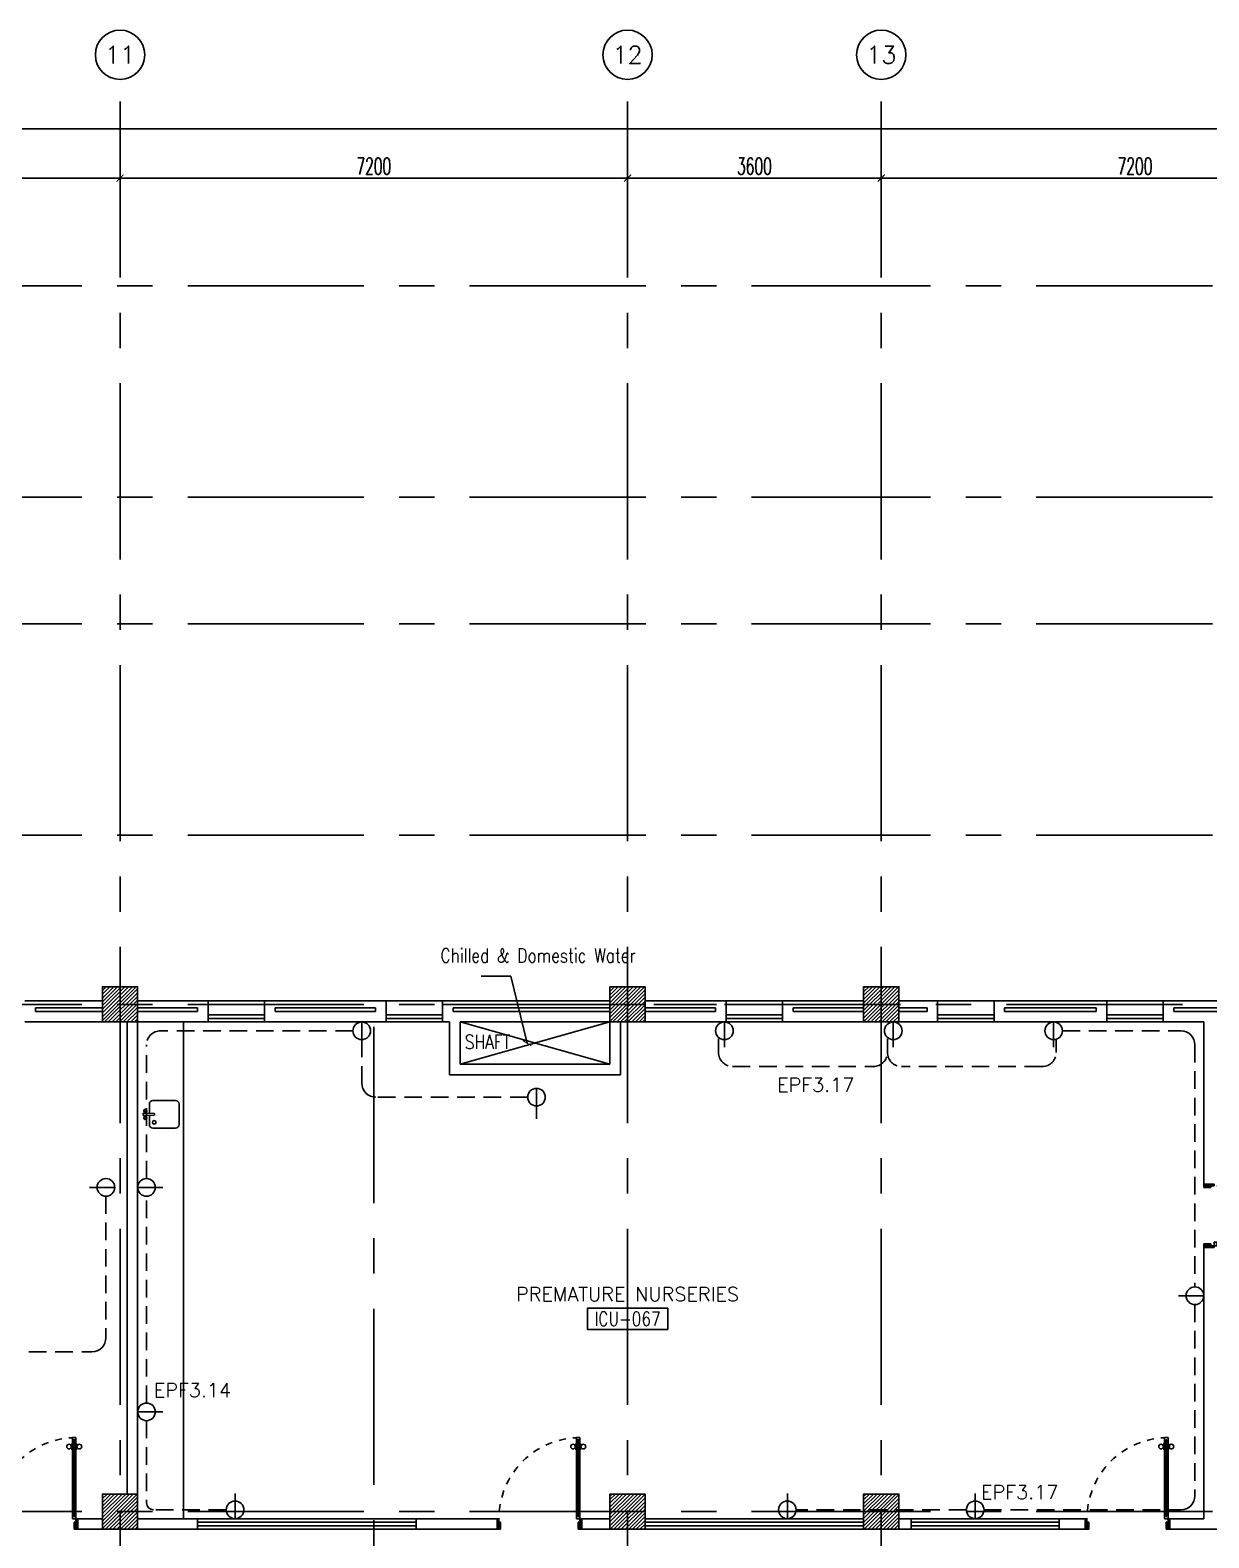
# Model space of a CAD drawing. Extents: x -0.4 to 91.9, y -1.1 to 78.4.
# Drawn here: x 58.11 to 74.84, y 57 to 78.4 of the extents above; entities that cross this region are included whole.
import ezdxf
from ezdxf.enums import TextEntityAlignment as Align

# ---------------------------------------------------------------- set-up
doc = ezdxf.new("R2010")
doc.units = 0
doc.header["$MEASUREMENT"] = 0
doc.header["$PDMODE"] = 34
doc.linetypes.add('CENTERX2', pattern=[4, 2.5, -0.5, 0.5, -0.5])
doc.linetypes.add('HIDDEN', pattern=[0.375, 0.25, -0.125])
doc.layers.get('0').update_dxf_attribs({"color": 11, "linetype": 'CONTINUOUS'})
doc.layers.get('DEFPOINTS').update_dxf_attribs({"color": 11, "linetype": 'CONTINUOUS'})
for name, color, linetype in [('AX-CR', 11, 'CONTINUOUS'), ('AX-DIM', 11, 'CONTINUOUS'), ('AX-TXT', 11, 'CONTINUOUS'), ('AXES', 11, 'CENTERX2'), ('COL', 11, 'CONTINUOUS'), ('DOOR', 11, 'CONTINUOUS'), ('E-CLINE', 2, 'CONTINUOUS'), ('E-HLINE', 2, 'HIDDEN'), ('E-SOCKETS', 4, 'CONTINUOUS'), ('E-TEXT', 4, 'CONTINUOUS'), ('HAT', 11, 'CONTINUOUS'), ('INSUL', 11, 'CONTINUOUS'), ('NON-MEDICAL', 11, 'CONTINUOUS'), ('RM-BOX', 11, 'CONTINUOUS'), ('RM-NAME', 11, 'CONTINUOUS'), ('RM-NO', 11, 'CONTINUOUS'), ('SHAFT', 11, 'CONTINUOUS'), ('SHAFTS', 11, 'CONTINUOUS'), ('WALL', 11, 'CONTINUOUS'), ('WIN', 11, 'CONTINUOUS')]:
    doc.layers.add(name, color=color, linetype=linetype)
doc.styles.add('ROMANS', font='ROMANS.shx', dxfattribs={"width": 0.6})
doc.dimstyles.new('STANDARD in', dxfattribs={"dimtxt": 0.24, "dimasz": 0.1, "dimexe": 0.07, "dimexo": 0.05, "dimgap": 0.05, "dimtad": 1, "dimdec": 0, "dimlfac": 1000, "dimzin": 0, "dimdsep": 46, "dimtxsty": 'ROMANS', "dimblk": 'ARCHTICK', "dimcen": 0.05, "dimdle": 0.05, "dimclrd": 7, "dimclre": 7, "dimclrt": 2, "dimadec": 0, "dimazin": 0, "dimtfac": 1, "dimtdec": 0, "dimtmove": 2, "dimatfit": 3, "dimldrblk": 'ARCHTICK', "dimfxl": 0, "dimtolj": 1, "dimtzin": 0, "dimarcsym": 0})

# ---------------------------------------------------------------- blocks, each defined once
blk = doc.blocks.new('*X12')
at = {"color": 0}
for p, q in [((84179, 169934), (84635, 170390)), ((84179, 169987), (84582, 170390)), ((84179, 170040), (84529, 170390)), ((84179, 170093), (84476, 170390)), ((84179, 170146), (84423, 170390)), ((84179, 170199), (84370, 170390)), ((84179, 170252), (84317, 170390)), ((84179, 170305), (84264, 170390)), ((84179, 170358), (84211, 170390)), ((84188, 169890), (84679, 170381)), ((84241, 169890), (84679, 170328)), ((84294, 169890), (84679, 170274)), ((84347, 169890), (84679, 170221)), ((84401, 169890), (84679, 170168)), ((84454, 169890), (84679, 170115)), ((84507, 169890), (84679, 170062)), ((84560, 169890), (84679, 170009)), ((84613, 169890), (84679, 169956)), ((84666, 169890), (84679, 169903))]:
    blk.add_line(p, q, dxfattribs=at)
blk = doc.blocks.new('*X11')
at = {"color": 0}
for p, q in [((80579, 169940), (81029, 170390)), ((80579, 169993), (80976, 170390)), ((80579, 170046), (80923, 170390)), ((80579, 170099), (80870, 170390)), ((80579, 170152), (80817, 170390)), ((80579, 170205), (80764, 170390)), ((80579, 170258), (80711, 170390)), ((80579, 170311), (80658, 170390)), ((80579, 170364), (80605, 170390)), ((80582, 169890), (81079, 170387)), ((80635, 169890), (81079, 170334)), ((80688, 169890), (81079, 170281)), ((80741, 169890), (81079, 170228)), ((80794, 169890), (81079, 170175)), ((80847, 169890), (81079, 170122)), ((80900, 169890), (81079, 170069)), ((80953, 169890), (81079, 170016)), ((81006, 169890), (81079, 169963)), ((81059, 169890), (81079, 169910))]:
    blk.add_line(p, q, dxfattribs=at)
blk = doc.blocks.new('*X10')
at = {"color": 0}
for p, q in [((80579, 177099), (81070, 177590)), ((80579, 177152), (81017, 177590)), ((80579, 177205), (80964, 177590)), ((80579, 177258), (80911, 177590)), ((80579, 177311), (80858, 177590)), ((80579, 177364), (80804, 177590)), ((80579, 177417), (80751, 177590)), ((80579, 177471), (80698, 177590)), ((80579, 177524), (80645, 177590)), ((80579, 177577), (80592, 177590)), ((80623, 177090), (81079, 177546)), ((80676, 177090), (81079, 177493)), ((80729, 177090), (81079, 177440)), ((80782, 177090), (81079, 177387)), ((80835, 177090), (81079, 177334)), ((80888, 177090), (81079, 177281)), ((80941, 177090), (81079, 177228)), ((80994, 177090), (81079, 177175)), ((81047, 177090), (81079, 177122))]:
    blk.add_line(p, q, dxfattribs=at)
blk = doc.blocks.new('*X9')
at = {"color": 0}
for p, q in [((84179, 177093), (84676, 177590)), ((84179, 177146), (84623, 177590)), ((84179, 177199), (84570, 177590)), ((84179, 177252), (84517, 177590)), ((84179, 177305), (84464, 177590)), ((84179, 177358), (84411, 177590)), ((84179, 177411), (84358, 177590)), ((84179, 177464), (84305, 177590)), ((84179, 177517), (84252, 177590)), ((84179, 177570), (84199, 177590)), ((84229, 177090), (84679, 177540)), ((84282, 177090), (84679, 177487)), ((84335, 177090), (84679, 177434)), ((84388, 177090), (84679, 177381)), ((84441, 177090), (84679, 177328)), ((84494, 177090), (84679, 177275)), ((84547, 177090), (84679, 177222)), ((84600, 177090), (84679, 177169)), ((84653, 177090), (84679, 177116))]:
    blk.add_line(p, q, dxfattribs=at)
blk = doc.blocks.new('AXU')
at = {"layer": 'AX-CR'}
blk.add_circle((0, 350), 350, dxfattribs=at)
at = {"layer": 'AX-TXT', "style": 'ROMANS'}
blk.add_attdef('AX', text='', height=250, dxfattribs=at).set_placement((0, 350), align=Align.MIDDLE)
blk = doc.blocks.new('_ARCHTICK')
at = {"color": 0, "linetype": 'ByBlock', "const_width": 0.15}
blk.add_lwpolyline([(-0.5, -0.5), (0.5, 0.5)], dxfattribs=at)
blk = doc.blocks.new('*D182')
at = {"layer": 'AX-DIM', "color": 7, "lineweight": -2, "ltscale": 0.3}
for p, q in [((66.54, 76.298), (70.24, 76.298)), ((66.59, 75.948), (66.59, 76.368)), ((70.19, 75.948), (70.19, 76.368))]:
    blk.add_line(p, q, dxfattribs=at)
at = {"layer": 'DEFPOINTS', "color": 0, "ltscale": 0.3}
for p in [(70.19, 76.298), (66.59, 75.898), (70.19, 75.898)]:
    blk.add_point(p, dxfattribs=at)
at = {"layer": 'AX-DIM', "color": 7, "lineweight": -2, "ltscale": 0.3, "xscale": 0.1, "yscale": 0.1, "zscale": 0.1, "rotation": 180}
blk.add_blockref('_ARCHTICK', (66.59, 76.298), dxfattribs=at)
at = {"layer": 'AX-DIM', "color": 7, "lineweight": -2, "ltscale": 0.3, "xscale": 0.1, "yscale": 0.1, "zscale": 0.1}
blk.add_blockref('_ARCHTICK', (70.19, 76.298), dxfattribs=at)
at = {"layer": 'AX-DIM', "color": 2, "ltscale": 0.3, "insert": (68.39, 76.468), "char_height": 0.24, "attachment_point": 5, "style": 'ROMANS'}
blk.add_mtext('\\A1;3600', dxfattribs=at)
blk = doc.blocks.new('COL50')
at = {"layer": 'COL'}
blk.add_lwpolyline([(-250, 250), (-250, -250), (250, -250), (250, 250)], close=True, dxfattribs=at)
blk = doc.blocks.new('*D181')
at = {"layer": 'AX-DIM', "color": 7, "lineweight": -2, "ltscale": 0.3}
for p, q in [((70.14, 76.298), (77.44, 76.298)), ((70.19, 76.348), (70.19, 76.368)), ((77.39, 76.348), (77.39, 76.368))]:
    blk.add_line(p, q, dxfattribs=at)
at = {"layer": 'DEFPOINTS', "color": 0, "ltscale": 0.3}
for p in [(70.19, 76.298), (77.39, 76.298), (77.39, 76.298)]:
    blk.add_point(p, dxfattribs=at)
at = {"layer": 'AX-DIM', "color": 7, "lineweight": -2, "ltscale": 0.3, "xscale": 0.1, "yscale": 0.1, "zscale": 0.1, "rotation": 180}
blk.add_blockref('_ARCHTICK', (70.19, 76.298), dxfattribs=at)
at = {"layer": 'AX-DIM', "color": 7, "lineweight": -2, "ltscale": 0.3, "xscale": 0.1, "yscale": 0.1, "zscale": 0.1}
blk.add_blockref('_ARCHTICK', (77.39, 76.298), dxfattribs=at)
at = {"layer": 'AX-DIM', "color": 2, "ltscale": 0.3, "insert": (73.79, 76.468), "char_height": 0.24, "attachment_point": 5, "style": 'ROMANS'}
blk.add_mtext('\\A1;7200', dxfattribs=at)
blk = doc.blocks.new('*D123')
at = {"layer": 'AX-DIM', "color": 7, "lineweight": -2, "ltscale": 0.3}
for p, q in [((9.9, 76.648), (9.9, 77.068)), ((85.309, 71.455), (85.309, 77.068)), ((9.85, 76.998), (85.359, 76.998))]:
    blk.add_line(p, q, dxfattribs=at)
at = {"layer": 'DEFPOINTS', "color": 0, "ltscale": 0.3}
for p in [(85.309, 76.998), (9.9, 76.598), (85.309, 71.405)]:
    blk.add_point(p, dxfattribs=at)
at = {"layer": 'AX-DIM', "color": 7, "lineweight": -2, "ltscale": 0.3, "xscale": 0.1, "yscale": 0.1, "zscale": 0.1, "rotation": 180}
blk.add_blockref('_ARCHTICK', (9.9, 76.998), dxfattribs=at)
at = {"layer": 'AX-DIM', "color": 7, "lineweight": -2, "ltscale": 0.3, "xscale": 0.1, "yscale": 0.1, "zscale": 0.1}
blk.add_blockref('_ARCHTICK', (85.309, 76.998), dxfattribs=at)
at = {"layer": 'AX-DIM', "color": 2, "ltscale": 0.3, "insert": (47.605, 77.168), "char_height": 0.24, "attachment_point": 5, "style": 'ROMANS'}
blk.add_mtext('\\A1;75409', dxfattribs=at)
blk = doc.blocks.new('DOOR90')
at = {"layer": 'DOOR', "color": 0, "linetype": 'ByBlock'}
for p, q in [((-150, 0), (-150, -25)), ((-150, 0), (0, 0)), ((0, -50), (0, 0)), ((-1000, -25), (-1000, -75)), ((-1000, -75), (-1000, -25)), ((-950, -25), (-1000, -25)), ((-950, -75), (-1000, -75)), ((-970, -42), (-970, -58)), ((-950, -42), (-970, -42)), ((-950, -58), (-970, -58)), ((-950, -25), (-950, -42)), ((-950, -58), (-950, -75)), ((-918, -25), (-918, -18)), ((-828, -18), (-918, -18)), ((-918, -75), (-918, -82)), ((-828, -82), (-918, -82)), ((-905, -18), (-905, -9)), ((-905, -9), (-840, -9)), ((-905, -18), (-840, -18)), ((-905, -82), (-905, -91)), ((-905, -82), (-840, -82)), ((-905, -91), (-840, -91)), ((-840, -18), (-840, -9)), ((-840, -82), (-840, -91)), ((-828, -25), (-828, -18)), ((-828, -75), (-828, -82)), ((-200, -42), (-200, -25)), ((-200, -25), (-150, -25)), ((-180, -42), (-200, -42)), ((-200, -75), (-200, -58)), ((-200, -58), (-180, -58)), ((-150, -75), (-200, -75)), ((-180, -58), (-180, -42)), ((-150, -75), (-150, -25)), ((-150, -25), (-100, -25)), ((-100, -25), (-100, -50)), ((-100, -50), (0, -50)), ((-100, -850), (0, -850)), ((-100, -875), (-100, -850)), ((0, -850), (0, -900)), ((-150, -900), (-150, -875)), ((-150, -875), (-100, -875)), ((0, -900), (-150, -900)), ((-150, -900), (0, -900))]:
    blk.add_line(p, q, dxfattribs=at)
at = {"layer": 'DOOR', "color": 9, "linetype": 'ByBlock'}
for p, q in [((0, -50), (-114, 0)), ((0, -50), (-40, 0)), ((0, -50), (-100, -37)), ((0, -850), (-114, -900)), ((0, -850), (-100, -863)), ((0, -850), (-40, -900))]:
    blk.add_line(p, q, dxfattribs=at)
at = {"layer": 'DOOR', "linetype": 'ByBlock'}
for p, q in [((-200, -25), (-950, -25)), ((-200, -42), (-950, -42)), ((-200, -58), (-950, -58)), ((-950, -75), (-200, -75))]:
    blk.add_line(p, q, dxfattribs=at)
at = {"layer": 'DOOR', "color": 0, "linetype": 'ByBlock'}
for centre in [(-873, 24), (-873, -124)]:
    blk.add_circle(centre, 32.4, dxfattribs=at)
at = {"layer": 'DOOR', "color": 9, "linetype": 'ByBlock'}
for centre, radius, start, end in [((0, -50), 154, 161.1053, 166.2858), ((0, -50), 134, 158.1598, 169.28), ((0, -50), 94.4, 148.0182, 180), ((0, -50), 74.4, 137.7764, 180), ((0, -50), 114, 154.0838, 167.3774), ((0, -50), 54.4, 113.2074, 180), ((0, -50), 34.4, 90, 180), ((0, -50), 14.4, 90, 180), ((0, -850), 94.4, 180, 211.9818), ((0, -850), 74.4, 180, 222.2236), ((0, -850), 54.4, 180, 246.7926), ((0, -850), 34.4, 180, 270), ((0, -850), 14.4, 180, 270), ((0, -850), 154, 193.7142, 198.8947), ((0, -850), 134, 190.72, 201.8402)]:
    blk.add_arc(centre, radius, start, end, dxfattribs=at)
at = {"layer": 'DOOR', "linetype": 'HIDDEN', "ltscale": 0.5}
blk.add_arc((-150, -25), 850, 180, 270, dxfattribs=at)
blk = doc.blocks.new('*X37')
at = {"color": 0}
for p, q in [((73379, 169899), (73870, 170390)), ((73379, 169952), (73817, 170390)), ((73379, 170005), (73764, 170390)), ((73379, 170058), (73711, 170390)), ((73379, 170111), (73658, 170390)), ((73379, 170164), (73604, 170390)), ((73379, 170217), (73551, 170390)), ((73379, 170271), (73498, 170390)), ((73379, 170324), (73445, 170390)), ((73379, 170377), (73392, 170390)), ((73423, 169890), (73879, 170346)), ((73476, 169890), (73879, 170293)), ((73529, 169890), (73879, 170240)), ((73582, 169890), (73879, 170187)), ((73635, 169890), (73879, 170134)), ((73688, 169890), (73879, 170081)), ((73741, 169890), (73879, 170028)), ((73794, 169890), (73879, 169975)), ((73847, 169890), (73879, 169922))]:
    blk.add_line(p, q, dxfattribs=at)
blk = doc.blocks.new('*X36')
at = {"color": 0}
for p, q in [((73379, 177112), (73857, 177590)), ((73379, 177165), (73804, 177590)), ((73379, 177218), (73751, 177590)), ((73379, 177271), (73698, 177590)), ((73379, 177324), (73645, 177590)), ((73379, 177377), (73592, 177590)), ((73379, 177430), (73539, 177590)), ((73379, 177483), (73486, 177590)), ((73379, 177536), (73433, 177590)), ((73410, 177090), (73879, 177559)), ((73463, 177090), (73879, 177506)), ((73516, 177090), (73879, 177453)), ((73569, 177090), (73879, 177400)), ((73622, 177090), (73879, 177347)), ((73675, 177090), (73879, 177294)), ((73728, 177090), (73879, 177241)), ((73781, 177090), (73879, 177188)), ((73834, 177090), (73879, 177134))]:
    blk.add_line(p, q, dxfattribs=at)
blk = doc.blocks.new('*D168')
at = {"layer": 'AX-DIM', "color": 7, "lineweight": -2, "ltscale": 0.3}
for p, q in [((52.14, 76.298), (59.44, 76.298)), ((52.19, 75.948), (52.19, 76.368)), ((59.39, 75.948), (59.39, 76.368))]:
    blk.add_line(p, q, dxfattribs=at)
at = {"layer": 'DEFPOINTS', "color": 0, "ltscale": 0.3}
for p in [(59.39, 76.298), (52.19, 75.898), (59.39, 75.898)]:
    blk.add_point(p, dxfattribs=at)
at = {"layer": 'AX-DIM', "color": 7, "lineweight": -2, "ltscale": 0.3, "xscale": 0.1, "yscale": 0.1, "zscale": 0.1, "rotation": 180}
blk.add_blockref('_ARCHTICK', (52.19, 76.298), dxfattribs=at)
at = {"layer": 'AX-DIM', "color": 7, "lineweight": -2, "ltscale": 0.3, "xscale": 0.1, "yscale": 0.1, "zscale": 0.1}
blk.add_blockref('_ARCHTICK', (59.39, 76.298), dxfattribs=at)
at = {"layer": 'AX-DIM', "color": 2, "ltscale": 0.3, "insert": (55.79, 76.468), "char_height": 0.24, "attachment_point": 5, "style": 'ROMANS'}
blk.add_mtext('\\A1;7200', dxfattribs=at)
blk = doc.blocks.new('*D167')
at = {"layer": 'AX-DIM', "color": 7, "lineweight": -2, "ltscale": 0.3}
for p, q in [((59.34, 76.298), (66.64, 76.298)), ((59.39, 75.948), (59.39, 76.368)), ((66.59, 75.948), (66.59, 76.368))]:
    blk.add_line(p, q, dxfattribs=at)
at = {"layer": 'DEFPOINTS', "color": 0, "ltscale": 0.3}
for p in [(66.59, 76.298), (59.39, 75.898), (66.59, 75.898)]:
    blk.add_point(p, dxfattribs=at)
at = {"layer": 'AX-DIM', "color": 7, "lineweight": -2, "ltscale": 0.3, "xscale": 0.1, "yscale": 0.1, "zscale": 0.1, "rotation": 180}
blk.add_blockref('_ARCHTICK', (59.39, 76.298), dxfattribs=at)
at = {"layer": 'AX-DIM', "color": 7, "lineweight": -2, "ltscale": 0.3, "xscale": 0.1, "yscale": 0.1, "zscale": 0.1}
blk.add_blockref('_ARCHTICK', (66.59, 76.298), dxfattribs=at)
at = {"layer": 'AX-DIM', "color": 2, "ltscale": 0.3, "insert": (62.99, 76.468), "char_height": 0.24, "attachment_point": 5, "style": 'ROMANS'}
blk.add_mtext('\\A1;7200', dxfattribs=at)
blk = doc.blocks.new('*D166')
at = {"layer": 'AX-DIM', "color": 7, "lineweight": -2, "ltscale": 0.3}
for p, q in [((66.54, 76.298), (70.24, 76.298)), ((66.59, 75.948), (66.59, 76.368)), ((70.19, 75.948), (70.19, 76.368))]:
    blk.add_line(p, q, dxfattribs=at)
at = {"layer": 'DEFPOINTS', "color": 0, "ltscale": 0.3}
for p in [(70.19, 76.298), (66.59, 75.898), (70.19, 75.898)]:
    blk.add_point(p, dxfattribs=at)
at = {"layer": 'AX-DIM', "color": 7, "lineweight": -2, "ltscale": 0.3, "xscale": 0.1, "yscale": 0.1, "zscale": 0.1, "rotation": 180}
blk.add_blockref('_ARCHTICK', (66.59, 76.298), dxfattribs=at)
at = {"layer": 'AX-DIM', "color": 7, "lineweight": -2, "ltscale": 0.3, "xscale": 0.1, "yscale": 0.1, "zscale": 0.1}
blk.add_blockref('_ARCHTICK', (70.19, 76.298), dxfattribs=at)
at = {"layer": 'AX-DIM', "color": 2, "ltscale": 0.3, "insert": (68.39, 76.468), "char_height": 0.24, "attachment_point": 5, "style": 'ROMANS'}
blk.add_mtext('\\A1;3600', dxfattribs=at)
blk = doc.blocks.new('RM1')
at = {"layer": 'RM-BOX'}
blk.add_lwpolyline([(570, -200), (-570, -200), (-570, -500), (570, -500)], close=True, dxfattribs=at)
at = {"layer": 'RM-NAME', "style": 'ROMANS'}
for tag, p in [('ROOMNAME1', (0, 324)), ('ROOMNAME2', (0, 0))]:
    blk.add_attdef(tag, text='', height=200, dxfattribs=at).set_placement(p, align=Align.MIDDLE)
at = {"layer": 'RM-NO', "style": 'ROMANS', "width": 0.8}
blk.add_attdef('ROOMNO', text='', height=200, dxfattribs=at).set_placement((0, -350), align=Align.MIDDLE)
blk = doc.blocks.new('DOOR100')
at = {"layer": 'DOOR', "color": 0, "linetype": 'ByBlock'}
for p, q in [((-25, 1300), (-75, 1300)), ((-75, 1300), (-25, 1300)), ((-75, 1250), (-75, 1300)), ((-25, 1250), (-25, 1300)), ((-82, 1205), (-91, 1205)), ((-91, 1205), (-91, 1140)), ((-82, 1140), (-91, 1140)), ((-75, 1218), (-82, 1218)), ((-82, 1128), (-82, 1218)), ((-82, 1205), (-82, 1140)), ((-75, 1128), (-82, 1128)), ((-58, 1250), (-75, 1250)), ((-42, 1270), (-58, 1270)), ((-58, 1250), (-58, 1270)), ((-42, 1250), (-42, 1270)), ((-25, 1250), (-42, 1250)), ((-25, 1218), (-18, 1218)), ((-25, 1128), (-18, 1128)), ((-18, 1128), (-18, 1218)), ((-18, 1205), (-9, 1205)), ((-18, 1205), (-18, 1140)), ((-18, 1140), (-9, 1140)), ((-9, 1205), (-9, 1140)), ((-1200, 0), (-1200, 150)), ((-1200, 150), (-1175, 150)), ((-1200, 150), (-1200, 0)), ((-1150, 0), (-1200, 0)), ((-1175, 150), (-1175, 100)), ((-1175, 100), (-1150, 100)), ((-1150, 100), (-1150, 0)), ((-75, 200), (-58, 200)), ((-75, 150), (-75, 200)), ((-75, 150), (-25, 150)), ((-58, 200), (-58, 180)), ((-58, 180), (-42, 180)), ((-50, 100), (-50, 0)), ((-25, 100), (-50, 100)), ((-50, 0), (0, 0)), ((-42, 200), (-25, 200)), ((-42, 180), (-42, 200)), ((-25, 200), (-25, 150)), ((0, 150), (-25, 150)), ((-25, 150), (-25, 100)), ((0, 150), (0, 0))]:
    blk.add_line(p, q, dxfattribs=at)
at = {"layer": 'DOOR', "linetype": 'ByBlock'}
for p, q in [((-75, 1250), (-75, 200)), ((-58, 200), (-58, 1250)), ((-42, 200), (-42, 1250)), ((-25, 200), (-25, 1250)), ((0, 0), (0, 150))]:
    blk.add_line(p, q, dxfattribs=at)
at = {"layer": 'DOOR', "color": 9, "linetype": 'ByBlock'}
for p, q in [((-1150, 0), (-1200, 114)), ((-1150, 0), (-1200, 40)), ((-1150, 0), (-1163, 100)), ((-50, 0), (0, 114)), ((-50, 0), (-37, 100)), ((-50, 0), (0, 40))]:
    blk.add_line(p, q, dxfattribs=at)
at = {"layer": 'DOOR', "color": 0, "linetype": 'ByBlock'}
for centre in [(-124, 1173), (24, 1173)]:
    blk.add_circle(centre, 32.4, dxfattribs=at)
at = {"layer": 'DOOR', "linetype": 'HIDDEN', "ltscale": 0.5}
blk.add_arc((-25, 150), 1150, 90, 180.0001, dxfattribs=at)
at = {"layer": 'DOOR', "color": 9, "linetype": 'ByBlock'}
for centre, radius, start, end in [((-1150, 0), 154, 103.7142, 108.8947), ((-1150, 0), 134, 100.72, 111.8402), ((-1150, 0), 94.4, 90, 121.9818), ((-1150, 0), 74.4, 90, 132.2236), ((-1150, 0), 54.4, 90, 156.7926), ((-1150, 0), 34.4, 90, 180), ((-1150, 0), 14.4, 90, 180), ((-50, 0), 94.4, 58.0182, 90), ((-50, 0), 74.4, 47.7764, 90), ((-50, 0), 54.4, 23.2074, 90), ((-50, 0), 34.4, 0, 90), ((-50, 0), 14.4, 0, 90), ((-50, 0), 134, 68.1598, 79.28), ((-50, 0), 114, 64.0838, 77.3774), ((-50, 0), 154, 71.1053, 76.2858)]:
    blk.add_arc(centre, radius, start, end, dxfattribs=at)

msp = doc.modelspace()

# ---------------------------------------------------------------- linework, layer by layer
at = {"layer": 'AX-DIM'}
for p, q in [((66.63, 76.2984), (65.79, 76.2984)), ((70.11, 76.2984), (71.0915, 76.2984))]:
    msp.add_line(p, q, dxfattribs=at)
at = {"layer": 'AXES'}
for p, q in [((59.39, -1.1143), (59.39, 77.6984)), ((66.59, -1.1143), (66.59, 77.6984)), ((66.59, -1.1143), (66.59, 77.6984)), ((70.19, -1.1143), (70.19, 77.6984)), ((70.19, -1.1143), (70.19, 77.6984)), ((0.35, 74.77), (68.39, 74.77)), ((68.39, 74.77), (84.59, 74.77)), ((0.35, 71.77), (68.39, 71.77)), ((68.39, 71.77), (84.59, 71.77)), ((0.35, 69.97), (68.39, 69.97)), ((68.39, 69.97), (84.59, 69.97)), ((0.35, 66.97), (68.39, 66.97)), ((68.39, 66.97), (84.59, 66.97)), ((0.35, 64.57), (68.39, 64.57)), ((62.99, 5.75), (62.99, 64.57)), ((63.965, 64.57), (91.1596, 64.57)), ((0.35, 57.37), (68.39, 57.37)), ((68.39, 57.37), (84.61, 57.37))]:
    msp.add_line(p, q, dxfattribs=at)
at = {"layer": 'COL'}
for points in [[(59.14, 64.32), (59.14, 64.82), (59.64, 64.82), (59.64, 64.32)], [(66.34, 64.32), (66.34, 64.82), (66.84, 64.82), (66.84, 64.32)], [(66.34, 64.32), (66.34, 64.82), (66.84, 64.82), (66.84, 64.32)], [(69.94, 64.32), (69.94, 64.82), (70.44, 64.82), (70.44, 64.32)]]:
    msp.add_lwpolyline(points, close=True, dxfattribs=at)
at = {"layer": 'E-CLINE', "color": 4, "linetype": 'ByBlock', "ltscale": 0.3}
for centre, radius, start, end in [((74.44, 63.995), 0.2, 0, 90), ((63.0196, 63.4527), 0.2, 180, 270), ((58.99, 59.8376), 0.2, 270, 0), ((74.44, 57.595), 0.2, 270, 0), ((59.865, 57.495), 0.1, 180, 270)]:
    msp.add_arc(centre, radius, start, end, dxfattribs=at)
at = {"layer": 'E-HLINE', "color": 4}
for p, q in [((59.765, 62.0972), (59.765, 63.995)), ((62.6946, 64.195), (59.965, 64.195)), ((62.8196, 64.07), (62.8196, 63.4527)), ((67.8815, 64.0831), (67.8815, 63.8885)), ((70.2773, 64.0831), (70.2773, 63.8885)), ((72.6731, 64.0831), (72.6731, 63.8885)), ((72.7608, 64.195), (74.44, 64.195)), ((74.64, 63.995), (74.64, 60.5594)), ((68.0815, 63.6885), (70.0773, 63.6885)), ((72.4731, 63.6885), (70.4773, 63.6885)), ((65.1735, 63.2527), (63.0196, 63.2527)), ((65.2985, 63.1408), (65.2985, 62.9462)), ((59.19, 61.8472), (59.19, 59.8376)), ((59.765, 58.9109), (59.765, 61.8472)), ((74.64, 60.3094), (74.64, 57.595)), ((56.2215, 59.6376), (58.99, 59.6376)), ((59.765, 58.6609), (59.765, 57.495)), ((60.897, 57.395), (59.865, 57.395)), ((71.3976, 57.395), (68.9824, 57.395)), ((71.6476, 57.395), (74.44, 57.395))]:
    msp.add_line(p, q, dxfattribs=at)
for centre, start, end in [((59.965, 63.995), 90, 180), ((68.0815, 63.8885), 180, 270), ((70.0773, 63.8885), 270, 0), ((70.4773, 63.8885), 180, 270), ((72.4731, 63.8885), 270, 0)]:
    msp.add_arc(centre, 0.2, start, end, dxfattribs=at)
at = {"layer": 'E-SOCKETS'}
for p, q in [((62.8196, 64.32), (62.8196, 63.9617)), ((67.9646, 64.32), (67.9646, 63.9617)), ((70.3604, 64.32), (70.3604, 63.9617)), ((72.6358, 64.32), (72.6358, 63.9617)), ((65.2985, 63.3777), (65.2985, 63.0194)), ((59.315, 61.9722), (58.9567, 61.9722)), ((59.64, 61.9722), (59.9983, 61.9722)), ((74.765, 60.4344), (74.4067, 60.4344)), ((59.64, 58.7859), (59.9983, 58.7859)), ((61.022, 57.27), (61.022, 57.6283)), ((68.8574, 57.27), (68.8574, 57.6283)), ((71.5226, 57.27), (71.5226, 57.6283))]:
    msp.add_line(p, q, dxfattribs=at)
for centre in [(62.8196, 64.195), (67.9646, 64.195), (70.3604, 64.195), (72.6358, 64.195), (65.2985, 63.2527), (59.19, 61.9722), (59.765, 61.9722), (74.64, 60.4344), (59.765, 58.7859), (61.022, 57.395), (68.8574, 57.395), (71.5226, 57.395)]:
    msp.add_circle(centre, 0.125, dxfattribs=at)
at = {"layer": 'INSUL'}
for p, q in [((58.19, 64.52), (59.14, 64.52)), ((58.19, 64.52), (58.19, 64.47)), ((58.19, 64.47), (59.14, 64.47)), ((59.64, 64.52), (60.49, 64.52)), ((59.64, 64.47), (60.49, 64.47)), ((60.49, 64.52), (60.49, 64.47)), ((63.015, 64.52), (61.59, 64.52)), ((61.59, 64.52), (61.59, 64.47)), ((63.015, 64.47), (61.59, 64.47)), ((63.015, 64.52), (63.015, 64.47)), ((64.115, 64.52), (66.34, 64.52)), ((64.115, 64.52), (64.115, 64.47)), ((64.115, 64.52), (66.34, 64.52)), ((64.115, 64.52), (64.115, 64.47)), ((64.115, 64.47), (66.34, 64.47)), ((64.115, 64.47), (66.34, 64.47)), ((66.84, 64.52), (67.84, 64.52)), ((66.84, 64.47), (67.84, 64.47)), ((67.84, 64.52), (67.84, 64.47)), ((67.84, 64.52), (67.84, 64.47)), ((68.94, 64.52), (68.94, 64.47)), ((68.94, 64.52), (69.94, 64.52)), ((68.94, 64.52), (68.94, 64.47)), ((68.94, 64.52), (69.94, 64.52)), ((68.94, 64.47), (69.94, 64.47)), ((68.94, 64.47), (69.94, 64.47)), ((69.59, 64.52), (69.94, 64.52)), ((69.59, 64.52), (69.94, 64.52)), ((69.59, 64.47), (69.94, 64.47)), ((69.59, 64.47), (69.94, 64.47)), ((70.84, 64.52), (70.44, 64.52)), ((70.84, 64.47), (70.44, 64.47)), ((70.84, 64.52), (70.84, 64.47)), ((70.84, 64.52), (70.84, 64.47)), ((71.94, 64.52), (71.94, 64.47)), ((73.24, 64.52), (71.94, 64.52)), ((73.24, 64.47), (71.94, 64.47)), ((73.24, 64.52), (73.24, 64.47)), ((74.34, 64.52), (77.14, 64.52)), ((74.34, 64.52), (74.34, 64.47)), ((74.34, 64.47), (77.14, 64.47))]:
    msp.add_line(p, q, dxfattribs=at)
at = {"layer": 'NON-MEDICAL'}
for p, q in [((60.29, 57.27), (60.29, 64.32)), ((59.8058, 63.0198), (59.8058, 63.1563)), ((59.8557, 63.2062), (60.1768, 63.2062)), ((60.2267, 63.1563), (60.2267, 62.8634)), ((59.7176, 63.0259), (59.8729, 63.0198)), ((59.7176, 62.9938), (59.7176, 63.0259)), ((59.7176, 62.9938), (59.8729, 62.9999)), ((59.8058, 62.8634), (59.8058, 62.9999)), ((60.1768, 62.8135), (59.8557, 62.8135))]:
    msp.add_line(p, q, dxfattribs=at)
for centre, radius in [((59.7487, 63.0596), 0.0217), ((59.7487, 62.9601), 0.0217), ((59.7487, 63.0596), 0.014), ((59.7487, 62.9601), 0.014), ((59.8753, 62.8954), 0.0255)]:
    msp.add_circle(centre, radius, dxfattribs=at)
for centre, radius, start, end in [((59.8557, 63.1563), 0.0499, 90, 180), ((60.1768, 63.1563), 0.0499, 0, 90), ((59.8729, 63.0098), 0.00997, 270, 90), ((59.8557, 62.8634), 0.0499, 180, 270), ((60.1768, 62.8634), 0.0499, 270, 0)]:
    msp.add_arc(centre, radius, start, end, dxfattribs=at)
at = {"layer": 'SHAFT', "linetype": 'ByBlock'}
for p, q in [((66.34, 63.72), (64.215, 64.32)), ((64.215, 63.72), (66.34, 64.32))]:
    msp.add_line(p, q, dxfattribs=at)
at = {"layer": 'WALL'}
for p, q in [((59.14, 64.62), (58.04, 64.62)), ((59.64, 64.62), (60.64, 64.62)), ((60.64, 64.62), (60.64, 64.32)), ((63.165, 64.62), (61.44, 64.62)), ((61.44, 64.62), (61.44, 64.32)), ((63.165, 64.62), (63.165, 64.32)), ((66.34, 64.62), (63.965, 64.62)), ((63.965, 64.62), (63.965, 64.32)), ((66.34, 64.62), (63.965, 64.62)), ((66.84, 64.62), (67.99, 64.62)), ((67.99, 64.62), (67.99, 64.32)), ((68.79, 64.62), (69.94, 64.62)), ((68.79, 64.62), (68.79, 64.32)), ((70.79, 64.62), (70.44, 64.62)), ((70.99, 64.62), (70.44, 64.62)), ((70.79, 64.62), (70.44, 64.62)), ((70.99, 64.62), (70.99, 64.32)), ((71.79, 64.62), (71.79, 64.32)), ((73.39, 64.62), (71.79, 64.62)), ((73.39, 64.62), (73.39, 64.32)), ((74.19, 64.62), (77.14, 64.62)), ((74.19, 64.62), (74.19, 64.32)), ((59.14, 64.32), (58.04, 64.32)), ((59.49, 57.62), (59.49, 64.32)), ((59.64, 57.62), (59.64, 64.32)), ((59.64, 64.32), (60.64, 64.32)), ((63.165, 64.32), (61.44, 64.32)), ((64.065, 64.32), (63.965, 64.32)), ((64.065, 64.32), (63.965, 64.32)), ((64.065, 64.32), (64.065, 63.57)), ((66.34, 64.32), (64.215, 64.32)), ((66.34, 64.32), (64.215, 64.32)), ((64.215, 64.32), (64.215, 63.72)), ((66.34, 64.32), (66.34, 63.72)), ((66.49, 64.32), (66.49, 63.57)), ((66.84, 64.32), (67.99, 64.32)), ((68.79, 64.32), (70.99, 64.32)), ((69.59, 64.32), (69.94, 64.32)), ((73.39, 64.32), (71.79, 64.32)), ((74.19, 64.32), (74.765, 64.32)), ((74.765, 62.02), (74.765, 64.32)), ((66.49, 63.57), (64.065, 63.57)), ((66.34, 63.72), (64.215, 63.72)), ((74.765, 57.27), (74.765, 61.12)), ((59.14, 57.27), (58.79, 57.27)), ((59.14, 57.12), (58.79, 57.12))]:
    msp.add_line(p, q, dxfattribs=at)
at = {"layer": 'WALL', "linetype": 'ByBlock'}
for p, q in [((74.765, 62.02), (74.915, 62.02)), ((74.765, 61.12), (74.915, 61.12)), ((58.79, 57.12), (58.79, 57.27)), ((60.49, 57.27), (59.64, 57.27)), ((60.49, 57.12), (60.49, 57.27)), ((63.59, 57.27), (64.74, 57.27)), ((63.59, 57.27), (63.59, 57.12)), ((64.74, 57.27), (64.74, 57.12)), ((65.94, 57.27), (65.94, 57.12)), ((65.94, 57.27), (66.34, 57.27)), ((65.94, 57.27), (65.94, 57.12)), ((66.84, 57.12), (66.84, 57.27)), ((69.94, 57.12), (69.94, 57.27)), ((70.44, 57.27), (70.6152, 57.27)), ((70.6152, 57.12), (70.6152, 57.27)), ((72.7152, 57.27), (73.0832, 57.27)), ((72.7152, 57.12), (72.7152, 57.27)), ((73.0832, 57.27), (73.0832, 57.12)), ((74.2832, 57.27), (74.2832, 57.12)), ((74.2832, 57.27), (74.765, 57.27)), ((59.64, 57.12), (60.49, 57.12)), ((63.59, 57.12), (64.74, 57.12)), ((65.94, 57.12), (66.34, 57.12)), ((70.44, 57.12), (70.6152, 57.12)), ((72.7152, 57.12), (73.0832, 57.12)), ((74.2832, 57.12), (77.14, 57.12))]:
    msp.add_line(p, q, dxfattribs=at)
at = {"layer": 'WALL', "linetype": 'ByBlock', "ltscale": 0.3}
for points in [[(59.14, 64.82), (59.64, 64.82), (59.64, 64.32), (59.14, 64.32)], [(66.84, 64.82), (66.34, 64.82), (66.34, 64.32), (66.84, 64.32)], [(70.44, 64.82), (69.94, 64.82), (69.94, 64.32), (70.44, 64.32)], [(59.64, 57.62), (59.14, 57.62), (59.14, 57.12), (59.64, 57.12)], [(66.84, 57.62), (66.34, 57.62), (66.34, 57.12), (66.84, 57.12)], [(70.44, 57.12), (69.94, 57.12), (69.94, 57.62), (70.44, 57.62)]]:
    msp.add_lwpolyline(points, close=True, dxfattribs=at)
at = {"layer": 'WIN'}
for p, q in [((60.64, 64.62), (61.44, 64.62)), ((60.64, 64.42), (61.44, 64.42)), ((63.165, 64.62), (63.965, 64.62)), ((63.165, 64.42), (63.965, 64.42)), ((67.99, 64.62), (68.79, 64.62)), ((67.99, 64.42), (68.79, 64.42)), ((71.79, 64.62), (70.99, 64.62)), ((71.0915, 64.62), (70.99, 64.62)), ((71.79, 64.42), (70.99, 64.42)), ((74.19, 64.62), (73.39, 64.62)), ((74.19, 64.42), (73.39, 64.42)), ((60.64, 64.37), (61.44, 64.37)), ((60.64, 64.32), (61.44, 64.32)), ((63.165, 64.37), (63.965, 64.37)), ((63.165, 64.32), (63.965, 64.32)), ((67.99, 64.37), (68.79, 64.37)), ((67.99, 64.32), (68.79, 64.32)), ((71.79, 64.37), (70.99, 64.37)), ((71.79, 64.32), (70.99, 64.32)), ((74.19, 64.37), (73.39, 64.37)), ((74.19, 64.32), (73.39, 64.32))]:
    msp.add_line(p, q, dxfattribs=at)
at = {"layer": 'WIN', "linetype": 'ByBlock'}
for p, q in [((63.59, 57.27), (60.49, 57.27)), ((63.59, 57.22), (60.49, 57.22)), ((60.49, 57.17), (63.59, 57.17)), ((66.84, 57.27), (69.94, 57.27)), ((66.84, 57.22), (69.94, 57.22)), ((66.84, 57.17), (69.94, 57.17)), ((70.6152, 57.27), (72.7152, 57.27)), ((70.6152, 57.22), (72.7152, 57.22)), ((70.6152, 57.17), (72.7152, 57.17)), ((60.49, 57.12), (63.59, 57.12)), ((66.84, 57.12), (69.94, 57.12)), ((70.6152, 57.12), (72.7152, 57.12))]:
    msp.add_line(p, q, dxfattribs=at)

# ---------------------------------------------------------------- block references
at = {"layer": 'AXES', "xscale": 0.001, "yscale": 0.001, "zscale": 0.001}
for p, values in [((59.39, 77.6984), {'AX': '11'}), ((66.59, 77.6984), {'AX': '12'}), ((66.59, 77.6984), {'AX': '12'}), ((70.19, 77.6984), {'AX': '13'}), ((70.19, 77.6984), {'AX': '13'})]:
    msp.add_blockref('AXU', p, dxfattribs=at).add_auto_attribs(values)
at = {"layer": 'COL', "xscale": 0.001, "yscale": 0.001, "zscale": 0.001}
for p in [(59.39, 57.37), (66.59, 57.37), (70.19, 57.37)]:
    msp.add_blockref('COL50', p, dxfattribs=at)
at = {"layer": 'DOOR', "color": 0, "linetype": 'ByBlock', "xscale": 0.001, "yscale": 0.001, "zscale": 0.001, "rotation": 180}
msp.add_blockref('DOOR90', (74.765, 61.12), dxfattribs=at)
at = {"layer": 'DOOR', "xscale": 0.001, "yscale": 0.001, "zscale": 0.001}
for p in [(58.79, 57.12), (65.94, 57.12), (74.2832, 57.12)]:
    msp.add_blockref('DOOR100', p, dxfattribs=at)
at = {"layer": 'HAT', "xscale": 0.001, "yscale": 0.001, "zscale": 0.001}
for name in ['*X36', '*X10', '*X9', '*X37', '*X11', '*X12']:
    msp.add_blockref(name, (-14.2392, -112.7697), dxfattribs=at)
at = {"layer": 'RM-NAME', "xscale": 0.001, "yscale": 0.001, "zscale": 0.001}
msp.add_blockref('RM1', (66.59, 60.4576), dxfattribs=at).add_auto_attribs({'ROOMNO': 'ICU-067', 'ROOMNAME2': 'PREMATURE NURSERIES'})

# ---------------------------------------------------------------- texts
at = {"layer": 'E-TEXT', "color": 4, "style": 'ROMANS'}
for s, p in [(' EPF3.17', (68.5745, 63.3293)), ('EPF3.14', (59.8691, 58.9938)), (' EPF3.17', (71.4678, 57.5469))]:
    msp.add_text(s, height=0.2, dxfattribs=at).set_placement(p)
at = {"layer": 'RM-NAME', "style": 'ROMANS', "width": 0.8}
msp.add_text('SHAFT', height=0.2, dxfattribs=at).set_placement((64.604, 64.0376), align=Align.MIDDLE)
at = {"layer": 'SHAFTS', "style": 'ROMANS', "width": 0.8}
msp.add_text('Chilled & Domestic Water', height=0.2, dxfattribs=at).set_placement((65.321, 65.2671), align=Align.MIDDLE)

# ---------------------------------------------------------------- dimensions: what is measured, and where the dimension line sits
at = {"layer": 'AX-DIM'}
for base, p1, p2, picture, middle in [((85.3092, 76.9984), (9.9, 76.5984), (85.3092, 71.4052), '*D123', (47.6046, 77.1684)), ((59.39, 76.2984), (52.19, 75.8984), (59.39, 75.8984), '*D168', (55.79, 76.4684)), ((66.59, 76.2984), (59.39, 75.8984), (66.59, 75.8984), '*D167', (62.99, 76.4684)), ((70.19, 76.2984), (66.59, 75.8984), (70.19, 75.8984), '*D182', (68.39, 76.4684)), ((70.19, 76.2984), (66.59, 75.8984), (70.19, 75.8984), '*D166', (68.39, 76.4684)), ((77.39, 76.2984), (70.19, 76.2984), (77.39, 76.2984), '*D181', (73.79, 76.4684))]:
    dim = msp.add_linear_dim(base=base, p1=p1, p2=p2, dimstyle='STANDARD in', dxfattribs=at)
    dim.commit()
    dim.dimension.update_dxf_attribs({"geometry": picture, "text_midpoint": middle})

# ---------------------------------------------------------------- leaders
at = {"layer": 'SHAFT', "color": 6, "linetype": 'ByBlock', "ltscale": 0.3}
msp.add_leader([(65.165, 64.02), (64.9349, 64.9686), (64.5153, 64.9686)], dimstyle='STANDARD in', dxfattribs=at)

doc.saveas('drawing.dxf')
